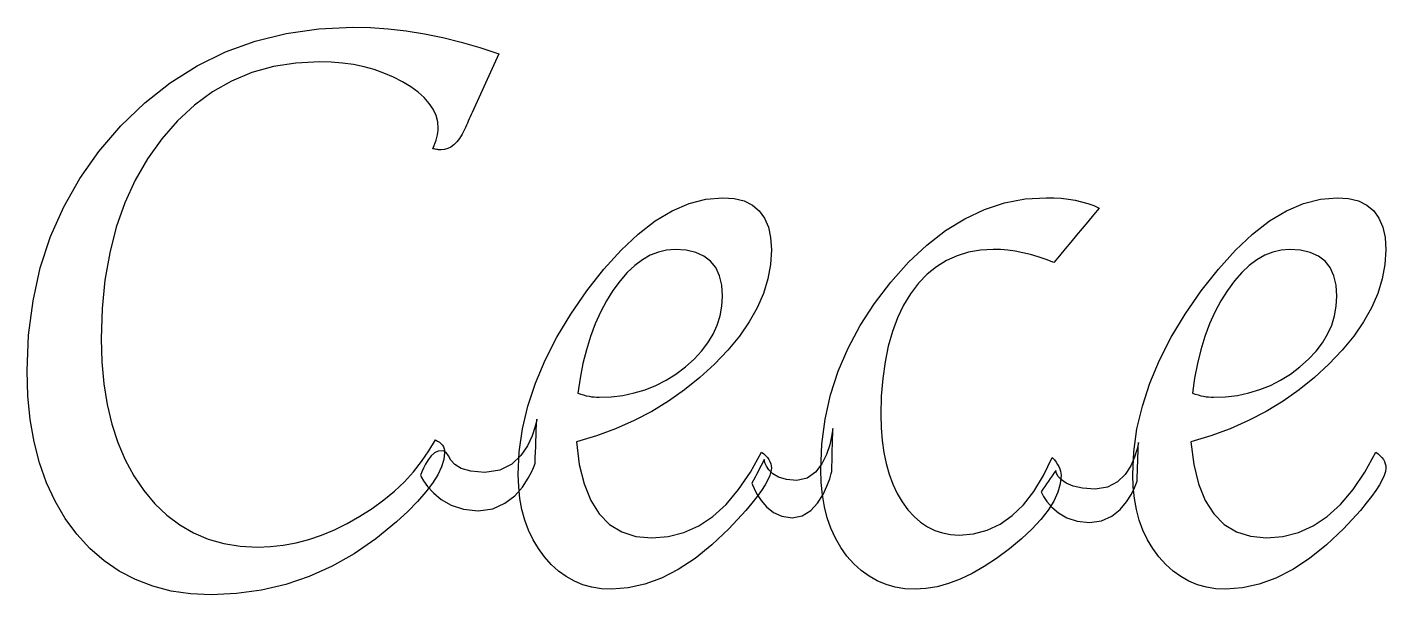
# Model space of a CAD drawing. Extents: x 0.7 to 68.4, y 0 to 28.3.
import ezdxf

# ---------------------------------------------------------------- set-up
doc = ezdxf.new("R2010")
doc.units = 0
doc.layers.add('Layer_1', color=7, linetype='CONTINUOUS')

msp = doc.modelspace()

# ---------------------------------------------------------------- linework, layer by layer
at = {"layer": 'Layer_1', "color": 7}
for points in [[(21.020831, 7.732847), (21.127794, 7.675189), (21.220495, 7.611322), (21.298936, 7.541246), (21.363116, 7.464961), (21.413038, 7.382496), (21.448697, 7.293822), (21.47009, 7.198939), (21.47723, 7.097847), (21.439706, 6.757402), (21.32715, 6.390908), (21.13956, 5.998393), (20.87694, 5.579801), (20.539287, 5.135189), (20.126602, 4.664527), (19.638885, 4.167815), (19.076137, 3.645055), (18.041776, 2.793929), (16.97269, 2.056313), (15.868879, 1.432151), (14.730344, 0.921498), (13.557084, 0.524298), (12.349096, 0.240609), (11.106387, 0.070372), (9.82895, 0.013645), (8.808544, 0.060777), (7.840849, 0.20217), (6.925865, 0.437797), (6.063592, 0.767715), (5.25403, 1.191867), (4.497178, 1.710281), (3.793037, 2.322957), (3.141606, 3.029895), (2.560245, 3.821162), (2.056399, 4.676916), (1.630068, 5.597158), (1.281252, 6.581916), (1.009951, 7.631162), (0.816165, 8.744895), (0.699894, 9.923117), (0.661137, 11.165826), (0.734002, 12.949583), (0.952594, 14.659568), (1.316912, 16.295734), (1.826958, 17.858119), (2.482731, 19.346712), (3.284232, 20.761508), (4.231461, 22.102518), (5.324419, 23.369733), (6.525268, 24.523147), (7.796193, 25.522772), (9.137195, 26.368606), (10.548272, 27.060658), (12.029423, 27.598918), (13.580649, 27.983392), (15.201951, 28.21408), (16.893326, 28.290983), (17.775437, 28.270211), (18.665608, 28.207883), (19.563845, 28.104011), (20.470145, 27.958593), (21.384509, 27.771629), (22.306935, 27.543119), (23.237425, 27.273064), (24.17598, 26.961465), (24.009788, 26.596837), (23.843598, 26.232208), (23.677406, 25.867577), (23.511214, 25.502949), (23.345025, 25.138321), (23.178832, 24.77369), (23.012643, 24.409061), (22.846451, 24.044433), (22.799323, 23.937773), (22.752191, 23.831113), (22.705063, 23.724452), (22.657935, 23.617792), (22.610807, 23.511132), (22.563675, 23.404472), (22.516547, 23.297811), (22.469419, 23.191151), (22.346937, 22.953949), (22.217637, 22.748375), (22.081519, 22.574431), (21.938579, 22.432112), (21.788823, 22.321421), (21.632246, 22.242359), (21.468851, 22.194926), (21.298637, 22.179122), (21.261734, 22.179969), (21.22049, 22.182791), (21.174908, 22.187448), (21.124986, 22.193967), (21.070728, 22.202349), (21.012131, 22.212594), (20.949195, 22.224701), (20.881919, 22.238671), (20.947025, 22.389042), (21.003449, 22.532594), (21.051196, 22.669328), (21.090261, 22.79924), (21.120648, 22.922334), (21.142351, 23.03861), (21.155389, 23.148067), (21.159736, 23.250703), (21.131824, 23.577807), (21.048103, 23.89437), (20.908572, 24.200395), (20.713235, 24.495879), (20.462088, 24.780824), (20.155135, 25.055229), (19.792372, 25.319095), (19.373799, 25.572421), (18.922966, 25.804955), (18.453535, 26.006487), (17.965499, 26.177017), (17.458862, 26.316542), (16.933624, 26.425065), (16.389785, 26.502583), (15.827344, 26.549099), (15.246299, 26.564621), (14.064042, 26.50477), (12.938216, 26.32524), (11.868822, 26.026031), (10.85586, 25.60714), (9.89933, 25.06857), (8.999232, 24.410317), (8.155565, 23.632386), (7.368331, 22.734775), (6.661395, 21.741342), (6.048717, 20.675975), (5.530298, 19.538679), (5.106138, 18.32945), (4.776236, 17.048291), (4.540592, 15.695196), (4.399207, 14.270186), (4.352081, 12.773223), (4.385258, 11.617635), (4.484787, 10.52219), (4.650667, 9.486886), (4.8829, 8.511752), (5.181485, 7.596787), (5.546424, 6.741936), (5.977716, 5.947283), (6.475362, 5.212743), (7.028508, 4.552315), (7.626301, 3.979968), (8.268741, 3.495647), (8.955829, 3.099379), (9.687565, 2.791192), (10.463952, 2.57103), (11.284988, 2.43895), (12.150674, 2.394924), (12.79032, 2.418913), (13.429347, 2.490541), (14.067756, 2.609921), (14.705545, 2.777053), (15.342715, 2.991908), (15.979267, 3.254516), (16.615201, 3.564904), (17.250518, 3.923016), (17.869389, 4.321119), (18.446093, 4.741573), (18.98063, 5.184323), (19.473001, 5.649426), (19.923207, 6.136823), (20.331247, 6.646573), (20.697123, 7.178619), (21.020831, 7.733016)], [(37.27286, 7.117969), (37.389127, 7.03175), (37.489895, 6.941834), (37.57516, 6.848193), (37.644922, 6.750854), (37.699182, 6.649762), (37.737943, 6.544973), (37.761198, 6.436459), (37.768959, 6.324219), (37.749119, 6.156777), (37.689584, 5.962043), (37.590363, 5.740047), (37.451456, 5.49076), (37.272863, 5.214183), (37.054584, 4.910342), (36.796619, 4.579183), (36.498967, 4.22076), (35.651883, 3.299897), (34.807282, 2.501801), (33.965159, 1.8265), (33.125523, 1.273965), (32.288364, 0.844225), (31.453689, 0.537281), (30.621492, 0.353102), (29.791779, 0.291719), (29.296924, 0.316837), (28.824394, 0.392162), (28.374188, 0.517751), (27.946308, 0.693547), (27.540752, 0.919579), (27.157519, 1.195846), (26.796611, 1.522321), (26.458029, 1.899059), (26.151073, 2.314829), (25.885042, 2.758539), (25.659938, 3.230132), (25.475763, 3.729637), (25.332515, 4.257054), (25.230198, 4.812355), (25.168807, 5.395595), (25.148346, 6.006719), (25.201677, 7.139361), (25.361669, 8.275108), (25.628318, 9.413931), (26.001628, 10.555887), (26.481597, 11.700919), (27.068227, 12.849084), (27.76152, 14.000325), (28.56147, 15.154679), (29.418469, 16.242978), (30.27299, 17.186173), (31.125027, 17.984261), (31.974587, 18.637244), (32.821668, 19.14512), (33.666269, 19.507891), (34.508389, 19.725555), (35.348031, 19.798115), (35.915433, 19.757492), (36.407183, 19.635634), (36.82328, 19.432544), (37.163725, 19.148219), (37.428514, 18.782662), (37.617654, 18.335871), (37.731138, 17.807844), (37.76897, 17.198586), (37.724628, 16.471494), (37.591608, 15.748742), (37.369914, 15.030334), (37.059545, 14.316273), (36.6605, 13.60654), (36.172781, 12.901154), (35.596384, 12.200114), (34.931313, 11.50342), (34.207323, 10.835259), (33.444267, 10.219789), (32.642144, 9.657038), (31.800955, 9.146977), (30.920698, 8.689636), (30.001377, 8.285014), (29.042987, 7.933111), (28.045532, 7.633899), (28.191257, 6.513026), (28.43, 5.541617), (28.761763, 4.719645), (29.186542, 4.047137), (29.70434, 3.524067), (30.315157, 3.150461), (31.018991, 2.926263), (31.815845, 2.851559), (32.630364, 2.91822), (33.407059, 3.118203), (34.145926, 3.451507), (34.846968, 3.918162), (35.510182, 4.51811), (36.135572, 5.251408), (36.723137, 6.118027), (37.272874, 7.117969)], [(54.120206, 19.282176), (53.837434, 18.942352), (53.554658, 18.602528), (53.271886, 18.262704), (52.98911, 17.922878), (52.706338, 17.583054), (52.423565, 17.24323), (52.14079, 16.903406), (51.858017, 16.563583), (51.46331, 16.717055), (51.072943, 16.850066), (50.686919, 16.962617), (50.305236, 17.054703), (49.927894, 17.126325), (49.554895, 17.177489), (49.186239, 17.20819), (48.821924, 17.218434), (48.189092, 17.184012), (47.590366, 17.080758), (47.025749, 16.908673), (46.495239, 16.667757), (45.998836, 16.358009), (45.536539, 15.979431), (45.108351, 15.532021), (44.714267, 15.015777), (44.365449, 14.439688), (44.063141, 13.812732), (43.807343, 13.134947), (43.598053, 12.406305), (43.435273, 11.626836), (43.319, 10.796482), (43.249238, 9.915299), (43.225982, 8.983289), (43.242718, 8.325033), (43.292948, 7.699629), (43.376661, 7.107103), (43.493865, 6.547457), (43.644552, 6.020661), (43.828727, 5.526744), (44.046388, 5.065677), (44.297538, 4.63749), (44.580618, 4.251466), (44.884165, 3.91692), (45.208176, 3.633823), (45.552651, 3.402231), (45.917589, 3.222089), (46.302992, 3.093395), (46.708862, 3.016208), (47.135195, 2.990525), (47.854526, 3.050977), (48.534173, 3.232362), (49.174132, 3.534678), (49.774404, 3.957899), (50.334991, 4.502051), (50.855888, 5.167136), (51.337103, 5.953125), (51.778631, 6.860046), (51.880945, 6.741908), (51.969619, 6.625632), (52.044651, 6.511219), (52.106043, 6.398669), (52.153792, 6.287982), (52.187901, 6.179157), (52.208362, 6.072195), (52.215192, 5.967067), (52.174879, 5.549434), (52.053953, 5.120005), (51.852415, 4.678779), (51.570261, 4.225784), (51.207492, 3.76102), (50.76411, 3.28446), (50.240113, 2.796103), (49.635503, 2.295977), (49.00205, 1.826246), (48.381621, 1.41914), (47.774214, 1.07466), (47.179834, 0.792833), (46.598473, 0.573603), (46.030137, 0.417026), (45.474825, 0.323074), (44.932535, 0.291775), (44.428069, 0.317458), (43.946547, 0.394645), (43.487969, 0.523339), (43.052337, 0.703481), (42.639649, 0.935073), (42.249906, 1.21817), (41.883107, 1.552716), (41.539253, 1.93874), (41.232294, 2.370653), (40.966263, 2.832961), (40.74116, 3.325636), (40.556987, 3.848707), (40.41374, 4.402145), (40.31142, 4.986006), (40.250031, 5.600234), (40.22957, 6.24483), (40.28414, 7.51514), (40.447852, 8.756297), (40.720704, 9.968329), (41.102695, 11.151207), (41.593829, 12.304931), (42.194102, 13.429502), (42.903515, 14.524948), (43.72207, 15.591242), (44.607282, 16.577225), (45.516681, 17.431743), (46.450264, 18.154797), (47.408036, 18.746388), (48.389992, 19.206515), (49.396134, 19.53518), (50.426462, 19.732379), (51.480974, 19.798117), (51.860791, 19.790046), (52.226348, 19.765859), (52.577642, 19.72555), (52.914674, 19.669117), (53.237446, 19.596566), (53.545957, 19.507891), (53.840208, 19.403094), (54.120195, 19.282179)], [(67.91161, 7.118223), (68.027877, 7.032004), (68.128645, 6.942088), (68.21391, 6.848447), (68.283672, 6.751108), (68.337932, 6.650016), (68.376693, 6.545227), (68.399948, 6.436713), (68.407709, 6.324473), (68.387869, 6.157031), (68.328334, 5.962297), (68.229113, 5.740301), (68.090206, 5.491014), (67.911613, 5.214437), (67.693334, 4.910596), (67.435369, 4.579437), (67.137717, 4.221014), (66.290633, 3.300151), (65.446032, 2.502055), (64.603909, 1.826754), (63.764273, 1.274219), (62.927114, 0.844479), (62.092439, 0.537535), (61.260242, 0.353356), (60.430529, 0.291973), (59.935674, 0.317091), (59.463144, 0.392416), (59.012938, 0.518005), (58.585058, 0.693801), (58.179502, 0.919833), (57.796269, 1.1961), (57.435361, 1.522575), (57.096779, 1.899313), (56.789822, 2.315083), (56.523791, 2.758793), (56.298688, 3.230386), (56.114513, 3.729891), (55.971265, 4.257308), (55.868948, 4.812609), (55.807556, 5.395849), (55.787095, 6.006973), (55.840427, 7.139615), (56.000419, 8.275362), (56.267068, 9.414185), (56.640377, 10.556141), (57.120347, 11.701173), (57.706977, 12.849338), (58.40027, 14.000579), (59.20022, 15.154933), (60.057219, 16.243232), (60.91174, 17.186427), (61.763777, 17.984515), (62.613337, 18.637498), (63.460418, 19.145374), (64.305019, 19.508145), (65.147139, 19.725809), (65.986781, 19.798369), (66.554183, 19.757746), (67.045933, 19.635888), (67.46203, 19.432798), (67.802475, 19.148473), (68.067264, 18.782916), (68.256404, 18.336125), (68.369888, 17.808098), (68.40772, 17.19884), (68.363378, 16.471748), (68.230358, 15.748996), (68.008664, 15.030588), (67.698295, 14.316527), (67.29925, 13.606794), (66.811531, 12.901408), (66.235134, 12.200368), (65.570063, 11.503674), (64.846073, 10.835513), (64.083017, 10.220043), (63.280894, 9.657292), (62.439705, 9.147231), (61.559448, 8.68989), (60.640127, 8.285268), (59.681737, 7.933365), (58.684281, 7.634153), (58.830007, 6.51328), (59.06875, 5.541871), (59.400513, 4.719899), (59.825292, 4.047391), (60.34309, 3.524321), (60.953907, 3.150715), (61.657741, 2.926517), (62.454595, 2.851813), (63.269114, 2.918474), (64.045809, 3.118457), (64.784676, 3.451761), (65.485718, 3.918416), (66.148932, 4.518364), (66.774322, 5.251662), (67.361887, 6.118281), (67.911624, 7.118223)], [(28.124893, 10.05483), (28.267208, 10.00832), (28.406423, 9.968018), (28.542539, 9.933898), (28.675553, 9.905958), (28.805465, 9.884227), (28.932282, 9.868704), (29.055997, 9.859391), (29.17661, 9.856287), (29.782152, 9.879711), (30.368471, 9.950408), (30.935569, 10.068235), (31.483441, 10.233194), (32.012091, 10.445256), (32.521519, 10.704477), (33.011725, 11.010801), (33.482706, 11.364285), (33.915234, 11.749377), (34.29009, 12.150584), (34.60728, 12.567906), (34.866797, 13.001371), (35.068648, 13.450979), (35.212827, 13.916674), (35.299334, 14.398512), (35.328174, 14.896468), (35.291274, 15.440615), (35.18058, 15.912208), (34.996095, 16.311253), (34.737813, 16.637742), (34.405742, 16.891683), (33.999876, 17.07307), (33.520219, 17.181903), (32.966767, 17.218186), (32.545085, 17.186244), (32.133326, 17.090432), (31.731489, 16.930751), (31.339576, 16.707197), (30.957582, 16.419774), (30.585514, 16.06848), (30.223367, 15.653314), (29.871142, 15.174279), (29.54434, 14.651524), (29.248543, 14.095264), (28.983751, 13.505533), (28.749966, 12.88233), (28.54719, 12.225627), (28.375418, 11.535424), (28.234651, 10.81175), (28.124893, 10.054604)], [(58.763642, 10.055084), (58.905958, 10.008574), (59.045173, 9.968272), (59.181289, 9.934152), (59.314303, 9.906212), (59.444215, 9.884481), (59.571032, 9.868958), (59.694747, 9.859645), (59.81536, 9.856541), (60.420902, 9.879965), (61.007221, 9.950662), (61.574319, 10.068489), (62.122191, 10.233448), (62.650841, 10.44551), (63.160269, 10.704731), (63.650475, 11.011055), (64.121456, 11.364539), (64.553984, 11.749631), (64.92884, 12.150838), (65.24603, 12.56816), (65.505547, 13.001625), (65.707398, 13.451233), (65.851577, 13.916928), (65.938084, 14.398766), (65.966924, 14.896722), (65.930024, 15.440869), (65.81933, 15.912462), (65.634845, 16.311507), (65.376563, 16.637996), (65.044492, 16.891937), (64.638626, 17.073324), (64.158969, 17.182157), (63.605517, 17.21844), (63.183835, 17.186498), (62.772076, 17.090686), (62.370239, 16.931005), (61.978326, 16.707451), (61.596332, 16.420028), (61.224264, 16.068734), (60.862117, 15.653568), (60.509892, 15.174533), (60.18309, 14.651778), (59.887293, 14.095518), (59.622501, 13.505787), (59.388716, 12.882584), (59.18594, 12.225881), (59.014168, 11.535678), (58.873401, 10.812004), (58.763642, 10.054858)], [(23.150289, 4.202642), (23.878955, 4.304157), (24.48509, 4.571817), (24.976516, 4.950248), (25.361054, 5.384052), (25.646524, 5.817856), (25.840748, 6.196288), (25.951547, 6.463947), (25.986742, 6.565463), (25.99717, 6.840911), (26.007598, 7.11636), (26.018026, 7.391809), (26.028454, 7.66723), (26.038883, 7.942707), (26.049311, 8.218128), (26.059739, 8.493605), (26.070167, 8.769025), (26.050287, 8.654923), (25.97892, 8.354187), (25.838466, 7.928991), (25.611328, 7.441565), (25.279909, 6.954167), (24.826611, 6.528971), (24.233836, 6.228235), (23.483988, 6.114133), (22.779074, 6.168461), (22.297659, 6.309882), (21.986983, 6.506027), (21.794286, 6.724608), (21.666808, 6.933255), (21.551789, 7.099596), (21.396468, 7.191319), (21.148086, 7.176079), (20.968134, 7.087969), (20.802103, 6.934129), (20.653099, 6.738437), (20.524226, 6.524794), (20.418587, 6.317079), (20.339287, 6.139109), (20.289431, 6.014847), (20.272122, 5.968111), (20.309109, 5.89225), (20.424634, 5.692267), (20.625538, 5.40948), (20.918667, 5.085348), (21.310862, 4.761244), (21.808969, 4.478457), (22.41983, 4.278475), (23.150288, 4.202613), (23.150293, 4.202557)], [(38.805268, 3.851134), (39.312362, 3.950137), (39.734182, 4.211249), (40.076179, 4.580368), (40.343785, 5.003475), (40.54245, 5.426639), (40.677615, 5.795758), (40.754723, 6.05687), (40.77922, 6.155873), (40.786473, 6.424549), (40.793726, 6.693225), (40.80098, 6.9619), (40.808233, 7.230576), (40.815486, 7.499223), (40.822739, 7.767927), (40.829992, 8.036574), (40.837245, 8.305278), (40.823416, 8.193998), (40.773751, 7.900656), (40.676006, 7.485902), (40.517933, 7.010442), (40.287293, 6.535011), (39.971833, 6.120229), (39.559309, 5.826887), (39.037474, 5.715635), (38.523122, 5.760141), (38.13033, 5.877461), (37.842763, 6.043408), (37.644101, 6.233541), (37.518007, 6.423731), (37.448157, 6.589649), (37.418222, 6.706969), (37.411872, 6.751503), (37.335672, 6.604212), (37.259469, 6.45692), (37.183269, 6.309628), (37.107069, 6.162336), (37.030869, 6.015073), (36.954672, 5.867809), (36.878469, 5.720489), (36.802269, 5.573226), (36.828008, 5.499199), (36.908404, 5.304127), (37.048217, 5.028311), (37.25221, 4.712166), (37.525147, 4.39602), (37.871789, 4.120205), (38.296901, 3.925104), (38.805242, 3.851134), (38.805206, 3.851134)], [(53.627796, 3.608084), (54.238446, 3.696815), (54.746412, 3.930805), (55.158248, 4.261598), (55.480503, 4.640792), (55.71974, 5.019985), (55.882509, 5.350778), (55.975363, 5.584769), (56.004858, 5.673527), (56.013607, 5.914319), (56.022356, 6.155055), (56.031105, 6.395847), (56.039853, 6.636611), (56.048602, 6.877375), (56.057351, 7.118167), (56.0661, 7.35893), (56.074849, 7.599722), (56.058198, 7.500013), (55.998389, 7.237123), (55.880683, 6.865408), (55.690333, 6.439337), (55.412589, 6.013267), (55.032707, 5.64158), (54.535939, 5.37869), (53.907538, 5.278981), (53.288144, 5.318887), (52.815137, 5.424015), (52.468845, 5.572689), (52.229611, 5.743123), (52.077767, 5.913557), (51.99365, 6.062232), (51.957602, 6.167388), (51.949954, 6.207266), (51.858192, 6.075299), (51.766428, 5.943275), (51.674669, 5.811308), (51.582907, 5.679285), (51.491145, 5.547318), (51.399381, 5.415351), (51.307622, 5.283327), (51.21586, 5.15136), (51.246857, 5.085038), (51.343673, 4.910201), (51.512038, 4.663031), (51.75769, 4.379708), (52.086366, 4.096385), (52.503798, 3.849243), (53.015724, 3.674406), (53.627878, 3.608084), (53.627836, 3.608084)]]:
    msp.add_lwpolyline(points, dxfattribs=at)

doc.saveas('drawing.dxf')
